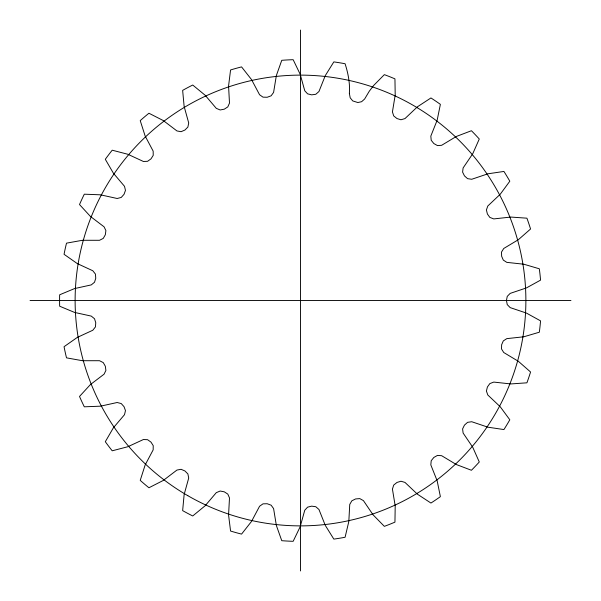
<?xml version="1.0" encoding="UTF-8"?>
<svg xmlns="http://www.w3.org/2000/svg" width="601" height="601" viewBox="0 0 601 601"><rect width="100%" height="100%" fill="white"/><g stroke="black" fill="none" stroke-linecap="round" stroke-linejoin="round"><path stroke-width="0.9" d="M30.05 300.5L570.95 300.5M300.5 30.05L300.5 570.95M349.361 93.335L350.18 97.79L352.734 100.915L357.828 102.531L361.607 101.712L364.627 99.022L369.269 91.239L373.619 85.515L384.347 74.644A240.918 240.918 0 0 1 394.947 78.866L395.203 95.033L392.43 111.921L393.708 115.918L396.968 118.547L400.972 119.772L404.991 118.577L417.417 106.813L430.94 97.948A240.918 240.918 0 0 1 440.383 104.356L437.16 120.2L430.827 136.089L431.21 140.266L433.824 143.534L437.475 145.592L441.66 145.292L456.317 136.472L471.432 130.725A240.918 240.918 0 0 1 479.282 139.011L472.724 153.788L463.116 167.949L462.597 172.111L464.453 175.868L467.57 178.662L471.725 179.271L487.937 173.802L503.931 171.443A240.918 240.918 0 0 1 509.813 181.217L500.235 194.243L487.809 206.008L486.404 209.959L487.411 214.024L489.86 217.427L493.782 218.914L510.79 217.059L526.919 218.186A240.918 240.918 0 0 1 530.563 229.004L518.408 239.664L503.743 248.483L501.519 252.044L501.632 256.229L503.292 260.075L506.801 262.367L523.809 264.215L539.322 268.79A240.918 240.918 0 0 1 540.554 280.134L526.393 287.932L510.174 293.393L507.244 296.391L506.448 300.5L507.244 304.609L510.174 307.607L526.393 313.068L540.554 320.866A240.918 240.918 0 0 1 539.322 332.21L523.809 336.785L506.801 338.633L503.292 340.925L501.632 344.771L501.519 348.956L503.743 352.517L518.408 361.336L530.563 371.996A240.918 240.918 0 0 1 526.919 382.814L510.79 383.941L493.782 382.086L489.86 383.573L487.411 386.976L486.404 391.041L487.809 394.992L500.235 406.757L509.813 419.783A240.918 240.918 0 0 1 503.931 429.557L487.937 427.198L471.725 421.729L467.57 422.338L464.453 425.132L462.597 428.889L463.116 433.051L472.724 447.212L479.282 461.989A240.918 240.918 0 0 1 471.432 470.275L456.317 464.528L441.66 455.708L437.475 455.408L433.824 457.466L431.21 460.734L430.827 464.911L437.16 480.8L440.383 496.644A240.918 240.918 0 0 1 430.94 503.052L417.417 494.187L404.991 482.423L400.972 481.228L396.968 482.453L393.708 485.082L392.43 489.079L395.203 505.967L394.947 522.134A240.918 240.918 0 0 1 384.347 526.356L373.041 514.794L363.44 500.633L359.774 498.605L355.597 498.943L351.848 500.806L349.744 504.434L348.82 521.518L345.094 537.256A240.918 240.918 0 0 1 333.833 539.105L325.284 525.379L318.951 509.483L315.795 506.718L311.649 506.147L307.584 507.161L304.752 510.249L300.177 526.739L293.16 541.306A240.918 240.918 0 0 1 281.764 540.69L276.355 525.447L273.59 508.566L271.111 505.186L267.182 503.736L262.998 503.848L259.564 506.26L251.549 521.383L241.564 534.101A240.918 240.918 0 0 1 230.566 531.044L228.568 515.004L229.492 497.913L227.794 494.082L224.271 491.821L220.161 491.032L216.285 492.655L205.211 505.696L192.726 515.966A240.918 240.918 0 0 1 182.644 510.625L184.139 494.525L188.714 478.035L187.88 473.926L184.928 470.959L181.074 469.306L176.949 470.057L163.329 480.417L148.928 487.764A240.918 240.918 0 0 1 140.228 480.372L145.149 464.971L153.165 449.856L153.232 445.657L150.986 442.126L147.583 439.692L143.391 439.534L127.863 446.723L112.214 450.803A240.918 240.918 0 0 1 105.31 441.712L113.424 427.732L124.505 414.69L125.474 410.611L124.031 406.674L121.237 403.564L117.172 402.505L100.465 406.186L84.305 406.809A240.918 240.918 0 0 1 79.512 396.45L90.443 384.542L104.071 374.183L105.896 370.411L105.333 366.257L103.267 362.613L99.533 360.713L82.42 360.713L66.508 357.85A240.918 240.918 0 0 1 64.052 346.702L77.289 337.416L92.824 330.234L95.416 326.936L95.762 322.767L94.53 318.763L91.284 316.103L74.577 312.43L59.649 306.209A240.918 240.918 0 0 1 59.649 294.79L74.577 288.57L91.284 284.897L94.53 282.237L95.762 278.233L95.416 274.064L92.824 270.766L77.289 263.584L64.052 254.298A240.918 240.918 0 0 1 66.508 243.15L82.42 240.287L99.533 240.287L103.267 238.387L105.333 234.743L105.896 230.589L104.071 226.817L90.443 216.458L79.512 204.55A240.918 240.918 0 0 1 84.305 194.191L100.465 194.814L117.172 198.495L121.237 197.436L124.031 194.326L125.474 190.389L124.505 186.31L113.424 173.268L105.31 159.288A240.918 240.918 0 0 1 112.214 150.197L127.863 154.277L143.391 161.466L147.583 161.308L150.986 158.874L153.232 155.343L153.165 151.144L145.149 136.029L140.228 120.628A240.918 240.918 0 0 1 148.928 113.236L163.329 120.583L176.949 130.943L181.074 131.694L184.928 130.041L187.88 127.074L188.714 122.965L184.139 106.475L182.644 90.375A240.918 240.918 0 0 1 192.726 85.034L205.211 95.304L216.285 108.345L220.161 109.968L224.271 109.179L227.794 106.918L229.492 103.087L228.568 85.996L230.566 69.956A240.918 240.918 0 0 1 241.564 66.899L251.549 79.617L259.564 94.74L262.998 97.152L267.182 97.264L271.111 95.814L273.59 92.434L276.355 75.553L281.764 60.31A240.918 240.918 0 0 1 293.16 59.694L300.177 74.261L304.752 90.751L307.584 93.839L311.649 94.853L315.795 94.282L318.951 91.517L325.284 75.621L333.833 61.895A240.918 240.918 0 0 1 345.094 63.744C348.114 73.277 350.143 83.299 349.361 93.335M187.812 495.682A225.375 225.375 0 0 0 525.875 300.5A225.375 225.375 0 0 0 187.812 105.318A225.375 225.375 0 0 0 187.812 495.682"/></g></svg>
